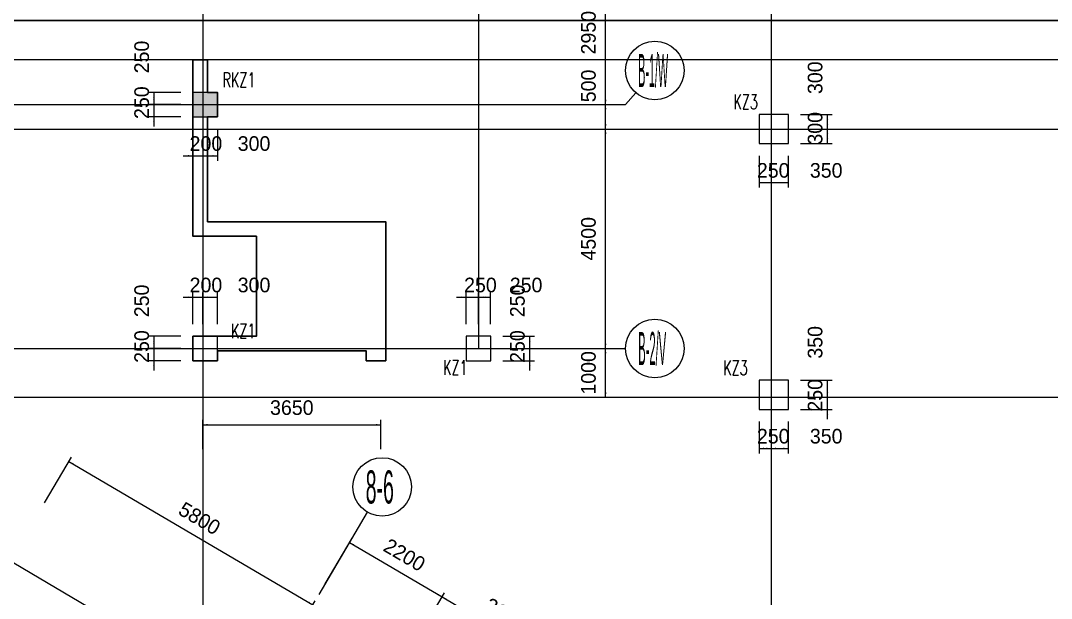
# Model space of a CAD drawing. Extents: x 19107 to 699106, y -67310 to 245688.
# Drawn here: x 595376 to 616499, y 191965 to 203810 of the extents above; entities that cross this region are included whole.
import ezdxf

# ---------------------------------------------------------------- set-up
doc = ezdxf.new("R2010")
doc.units = 0
doc.header["$LTSCALE"] = 100
doc.header["$MEASUREMENT"] = 0
for name, color, linetype in [('AXIS', 3, 'Continuous'), ('DIM', 3, 'Continuous'), ('DOTE', 253, 'Continuous'), ('HATCH', 254, 'Continuous'), ('L-AXIS', 3, 'Continuous')]:
    doc.layers.add(name, color=color, linetype=linetype)
doc.layers.add('Select Column Frame Position', color=7, linetype='Continuous', lineweight=0)
doc.styles.get("Standard").update_dxf_attribs({"font": 'standard'})
doc.styles.add('汉字', font='汉字')
doc.dimstyles.get("Standard").update_dxf_attribs({"dimtxt": 300, "dimasz": 100, "dimexe": 100, "dimexo": 250, "dimgap": 100, "dimtad": 0, "dimtoh": 1, "dimdec": 0, "dimdsep": 46, "dimcen": 0.09, "dimclrt": 7, "dimadec": 0, "dimazin": 0, "dimtfac": 1, "dimtdec": 4, "dimtofl": 0, "dimtmove": 0, "dimatfit": 3, "dimfxl": 1, "dimtolj": 1, "dimtzin": 0, "dimarcsym": 0})

# ---------------------------------------------------------------- blocks, each defined once
blk = doc.blocks.new('*D3911')
at = {"layer": 'L-AXIS', "color": 0, "linetype": 'ByBlock', "lineweight": -2}
for p, q in [((606419, 205038), (607463, 205038)), ((607363, 202088), (607363, 205038)), ((606419, 202088), (607463, 202088))]:
    blk.add_line(p, q, dxfattribs=at)
for points in [[(607363, 205038), (607380, 204938), (607347, 204938)], [(607363, 202088), (607347, 202188), (607380, 202188)]]:
    blk.add_solid(points, dxfattribs=at)
at = {"layer": 'L-AXIS', "color": 7, "linetype": 'Continuous', "lineweight": -2, "insert": (607013, 203563), "char_height": 300, "width": 775, "attachment_point": 5, "rotation": 90, "style": '汉字'}
blk.add_mtext('2950', dxfattribs=at)
blk = doc.blocks.new('_AXISO')
blk.add_circle((0, 0), 0.5)
blk = doc.blocks.new('*D2272')
at = {"layer": 'L-AXIS', "color": 0, "linetype": 'ByBlock', "lineweight": -2}
for p, q in [((601618, 192263), (602167, 193197)), ((602117, 193111), (604013, 191996)), ((603515, 191148), (604064, 192082))]:
    blk.add_line(p, q, dxfattribs=at)
for points in [[(602117, 193111), (602211, 193075), (602194, 193046)], [(604013, 191996), (603918, 192032), (603935, 192061)]]:
    blk.add_solid(points, dxfattribs=at)
at = {"layer": 'L-AXIS', "color": 7, "linetype": 'Continuous', "lineweight": -2, "insert": (603242, 192855), "char_height": 300, "width": 780, "attachment_point": 5, "rotation": 329.5454, "style": '汉字'}
blk.add_mtext('2200', dxfattribs=at)
blk = doc.blocks.new('*D950')
at = {"layer": 'L-AXIS', "color": 0, "linetype": 'ByBlock', "lineweight": -2}
for p, q in [((599108, 195021), (599108, 195624)), ((602758, 195021), (602758, 195624)), ((599108, 195524), (602758, 195524))]:
    blk.add_line(p, q, dxfattribs=at)
for points in [[(599108, 195524), (599208, 195541), (599208, 195508)], [(602758, 195524), (602658, 195508), (602658, 195541)]]:
    blk.add_solid(points, dxfattribs=at)
at = {"layer": 'L-AXIS', "color": 7, "linetype": 'Continuous', "lineweight": -2, "insert": (600933, 195874), "char_height": 300, "width": 775, "attachment_point": 5, "style": '汉字'}
blk.add_mtext('3650', dxfattribs=at)
blk = doc.blocks.new('*D4937')
at = {"layer": 'L-AXIS', "color": 0, "linetype": 'ByBlock', "lineweight": -2}
for p, q in [((595866, 193924), (596416, 194858)), ((596365, 194772), (601365, 191832)), ((600866, 190984), (601415, 191918))]:
    blk.add_line(p, q, dxfattribs=at)
for points in [[(596365, 194772), (596459, 194735), (596443, 194707)], [(601365, 191832), (601270, 191868), (601287, 191897)]]:
    blk.add_solid(points, dxfattribs=at)
at = {"layer": 'L-AXIS', "color": 7, "linetype": 'Continuous', "lineweight": -2, "insert": (599042, 193604), "char_height": 300, "width": 780, "attachment_point": 5, "rotation": 329.5454, "style": '汉字'}
blk.add_mtext('5800', dxfattribs=at)
blk = doc.blocks.new('*D309')
at = {"layer": 'L-AXIS', "color": 0, "linetype": 'ByBlock', "lineweight": -2}
for p, q in [((606419, 197088), (607463, 197088)), ((607363, 196088), (607363, 197088)), ((606419, 196088), (607463, 196088))]:
    blk.add_line(p, q, dxfattribs=at)
for points in [[(607363, 197088), (607380, 196988), (607347, 196988)], [(607363, 196088), (607347, 196188), (607380, 196188)]]:
    blk.add_solid(points, dxfattribs=at)
at = {"layer": 'L-AXIS', "color": 7, "linetype": 'Continuous', "lineweight": -2, "insert": (607013, 196588), "char_height": 300, "width": 690, "attachment_point": 5, "rotation": 90, "style": '汉字'}
blk.add_mtext('1000', dxfattribs=at)
blk = doc.blocks.new('*D3272')
at = {"layer": 'L-AXIS', "color": 0, "linetype": 'ByBlock', "lineweight": -2}
for p, q in [((603515, 191148), (604064, 192082)), ((604013, 191996), (606254, 190678)), ((605756, 189830), (606305, 190764))]:
    blk.add_line(p, q, dxfattribs=at)
for points in [[(604013, 191996), (604108, 191960), (604091, 191931)], [(606254, 190678), (606160, 190715), (606177, 190743)]]:
    blk.add_solid(points, dxfattribs=at)
at = {"layer": 'L-AXIS', "color": 7, "linetype": 'Continuous', "lineweight": -2, "insert": (605311, 191639), "char_height": 300, "width": 775, "attachment_point": 5, "rotation": 329.5454, "style": '汉字'}
blk.add_mtext('2600', dxfattribs=at)
blk = doc.blocks.new('*D3597')
at = {"layer": 'L-AXIS', "color": 0, "linetype": 'ByBlock', "lineweight": -2}
for p, q in [((606419, 201588), (607463, 201588)), ((607363, 197088), (607363, 201588)), ((606419, 197088), (607463, 197088))]:
    blk.add_line(p, q, dxfattribs=at)
for points in [[(607363, 201588), (607380, 201488), (607347, 201488)], [(607363, 197088), (607347, 197188), (607380, 197188)]]:
    blk.add_solid(points, dxfattribs=at)
at = {"layer": 'L-AXIS', "color": 7, "linetype": 'Continuous', "lineweight": -2, "insert": (607013, 199338), "char_height": 300, "width": 790, "attachment_point": 5, "rotation": 90, "style": '汉字'}
blk.add_mtext('4500', dxfattribs=at)
blk = doc.blocks.new('*D3938')
at = {"layer": 'L-AXIS', "color": 0, "linetype": 'ByBlock', "lineweight": -2}
for p, q in [((606419, 202088), (607463, 202088)), ((607363, 201588), (607363, 202088)), ((606419, 201588), (607463, 201588))]:
    blk.add_line(p, q, dxfattribs=at)
for points in [[(607363, 202088), (607380, 201988), (607347, 201988)], [(607363, 201588), (607347, 201688), (607380, 201688)]]:
    blk.add_solid(points, dxfattribs=at)
at = {"layer": 'L-AXIS', "color": 7, "linetype": 'Continuous', "lineweight": -2, "insert": (607013, 202471), "char_height": 300, "width": 566.67, "attachment_point": 5, "rotation": 90, "style": '汉字'}
blk.add_mtext('500', dxfattribs=at)
blk = doc.blocks.new('*D2277')
at = {"layer": 'DIM', "color": 0, "linetype": 'ByBlock', "lineweight": -2}
for p, q in [((610508, 195588), (610508, 194938)), ((610758, 195588), (610758, 194938)), ((610508, 195038), (610758, 195038))]:
    blk.add_line(p, q, dxfattribs=at)
for points in [[(610508, 195038), (610608, 195055), (610608, 195021)], [(610758, 195038), (610658, 195021), (610658, 195055)]]:
    blk.add_solid(points, dxfattribs=at)
at = {"layer": 'DIM', "color": 7, "linetype": 'Continuous', "lineweight": -2, "insert": (610798, 195288), "char_height": 300, "width": 566.67, "attachment_point": 5, "style": '汉字'}
blk.add_mtext('250', dxfattribs=at)
blk = doc.blocks.new('*D4976')
at = {"layer": 'DIM', "color": 0, "linetype": 'ByBlock', "lineweight": -2}
for p, q in [((610758, 195588), (610758, 194938)), ((611108, 195588), (611108, 194938)), ((610758, 195038), (611108, 195038))]:
    blk.add_line(p, q, dxfattribs=at)
for points in [[(610758, 195038), (610858, 195055), (610858, 195021)], [(611108, 195038), (611008, 195021), (611008, 195055)]]:
    blk.add_solid(points, dxfattribs=at)
at = {"layer": 'DIM', "color": 7, "linetype": 'Continuous', "lineweight": -2, "insert": (611884, 195288), "char_height": 300, "width": 566.67, "attachment_point": 5, "style": '汉字'}
blk.add_mtext('350', dxfattribs=at)
blk = doc.blocks.new('*D1490')
at = {"layer": 'DIM', "color": 0, "linetype": 'ByBlock', "lineweight": -2}
for p, q in [((611908, 195638), (611908, 196288)), ((611358, 196088), (612008, 196088)), ((611358, 195838), (612008, 195838))]:
    blk.add_line(p, q, dxfattribs=at)
for points in [[(611908, 196088), (611891, 196188), (611925, 196188)], [(611908, 195838), (611925, 195738), (611891, 195738)]]:
    blk.add_solid(points, dxfattribs=at)
at = {"layer": 'DIM', "color": 7, "linetype": 'Continuous', "lineweight": -2, "insert": (611658, 196128), "char_height": 300, "width": 566.67, "attachment_point": 5, "rotation": 90, "style": '汉字'}
blk.add_mtext('250', dxfattribs=at)
blk = doc.blocks.new('*D1844')
at = {"layer": 'DIM', "color": 0, "linetype": 'ByBlock', "lineweight": -2}
for p, q in [((611358, 196438), (612008, 196438)), ((611908, 196088), (611908, 196438)), ((611358, 196088), (612008, 196088))]:
    blk.add_line(p, q, dxfattribs=at)
for points in [[(611908, 196438), (611925, 196338), (611891, 196338)], [(611908, 196088), (611891, 196188), (611925, 196188)]]:
    blk.add_solid(points, dxfattribs=at)
at = {"layer": 'DIM', "color": 7, "linetype": 'Continuous', "lineweight": -2, "insert": (611658, 197214), "char_height": 300, "width": 566.67, "attachment_point": 5, "rotation": 90, "style": '汉字'}
blk.add_mtext('350', dxfattribs=at)
blk = doc.blocks.new('*D4827')
at = {"layer": 'DIM', "color": 0, "linetype": 'ByBlock', "lineweight": -2}
for p, q in [((598658, 197338), (598008, 197338)), ((598108, 197338), (598108, 197088)), ((598658, 197088), (598008, 197088))]:
    blk.add_line(p, q, dxfattribs=at)
for points in [[(598108, 197338), (598125, 197238), (598091, 197238)], [(598108, 197088), (598091, 197188), (598125, 197188)]]:
    blk.add_solid(points, dxfattribs=at)
at = {"layer": 'DIM', "color": 7, "linetype": 'Continuous', "lineweight": -2, "insert": (597858, 198064), "char_height": 300, "width": 566.67, "attachment_point": 5, "rotation": 90, "style": '汉字'}
blk.add_mtext('250', dxfattribs=at)
blk = doc.blocks.new('*D4865')
at = {"layer": 'DIM', "color": 0, "linetype": 'ByBlock', "lineweight": -2}
for p, q in [((598658, 197088), (598008, 197088)), ((598108, 197288), (598108, 196638)), ((598658, 196838), (598008, 196838))]:
    blk.add_line(p, q, dxfattribs=at)
for points in [[(598108, 197088), (598091, 197188), (598125, 197188)], [(598108, 196838), (598125, 196738), (598091, 196738)]]:
    blk.add_solid(points, dxfattribs=at)
at = {"layer": 'DIM', "color": 7, "linetype": 'Continuous', "lineweight": -2, "insert": (597858, 197128), "char_height": 300, "width": 566.67, "attachment_point": 5, "rotation": 90, "style": '汉字'}
blk.add_mtext('250', dxfattribs=at)
blk = doc.blocks.new('*D5186')
at = {"layer": 'DIM', "color": 0, "linetype": 'ByBlock', "lineweight": -2}
for p, q in [((598708, 198138), (599308, 198138)), ((598908, 197588), (598908, 198238)), ((599108, 197588), (599108, 198238))]:
    blk.add_line(p, q, dxfattribs=at)
for points in [[(598908, 198138), (598808, 198121), (598808, 198155)], [(599108, 198138), (599208, 198155), (599208, 198121)]]:
    blk.add_solid(points, dxfattribs=at)
at = {"layer": 'DIM', "color": 7, "linetype": 'Continuous', "lineweight": -2, "insert": (599173, 198388), "char_height": 300, "width": 566.67, "attachment_point": 5, "style": '汉字'}
blk.add_mtext('200', dxfattribs=at)
blk = doc.blocks.new('*D2878')
at = {"layer": 'DIM', "color": 0, "linetype": 'ByBlock', "lineweight": -2}
for p, q in [((599108, 197588), (599108, 198238)), ((599108, 198138), (599408, 198138)), ((599408, 197588), (599408, 198238))]:
    blk.add_line(p, q, dxfattribs=at)
for points in [[(599108, 198138), (599208, 198155), (599208, 198121)], [(599408, 198138), (599308, 198121), (599308, 198155)]]:
    blk.add_solid(points, dxfattribs=at)
at = {"layer": 'DIM', "color": 7, "linetype": 'Continuous', "lineweight": -2, "insert": (600159, 198388), "char_height": 300, "width": 566.67, "attachment_point": 5, "style": '汉字'}
blk.add_mtext('300', dxfattribs=at)
blk = doc.blocks.new('*D408')
at = {"layer": 'DIM', "color": 0, "linetype": 'ByBlock', "lineweight": -2}
for p, q in [((610508, 201038), (610508, 200388)), ((610758, 201038), (610758, 200388)), ((610508, 200488), (610758, 200488))]:
    blk.add_line(p, q, dxfattribs=at)
for points in [[(610508, 200488), (610608, 200505), (610608, 200471)], [(610758, 200488), (610658, 200471), (610658, 200505)]]:
    blk.add_solid(points, dxfattribs=at)
at = {"layer": 'DIM', "color": 7, "linetype": 'Continuous', "lineweight": -2, "insert": (610798, 200738), "char_height": 300, "width": 566.67, "attachment_point": 5, "style": '汉字'}
blk.add_mtext('250', dxfattribs=at)
blk = doc.blocks.new('*D770')
at = {"layer": 'DIM', "color": 0, "linetype": 'ByBlock', "lineweight": -2}
for p, q in [((610758, 201038), (610758, 200388)), ((611108, 201038), (611108, 200388)), ((610758, 200488), (611108, 200488))]:
    blk.add_line(p, q, dxfattribs=at)
for points in [[(610758, 200488), (610858, 200505), (610858, 200471)], [(611108, 200488), (611008, 200471), (611008, 200505)]]:
    blk.add_solid(points, dxfattribs=at)
at = {"layer": 'DIM', "color": 7, "linetype": 'Continuous', "lineweight": -2, "insert": (611884, 200738), "char_height": 300, "width": 566.67, "attachment_point": 5, "style": '汉字'}
blk.add_mtext('350', dxfattribs=at)
blk = doc.blocks.new('*D1095')
at = {"layer": 'DIM', "color": 0, "linetype": 'ByBlock', "lineweight": -2}
for p, q in [((611358, 201588), (612008, 201588)), ((611908, 201288), (611908, 201588)), ((611358, 201288), (612008, 201288))]:
    blk.add_line(p, q, dxfattribs=at)
for points in [[(611908, 201588), (611925, 201488), (611891, 201488)], [(611908, 201288), (611891, 201388), (611925, 201388)]]:
    blk.add_solid(points, dxfattribs=at)
at = {"layer": 'DIM', "color": 7, "linetype": 'Continuous', "lineweight": -2, "insert": (611658, 201603), "char_height": 300, "width": 566.67, "attachment_point": 5, "rotation": 90, "style": '汉字'}
blk.add_mtext('300', dxfattribs=at)
blk = doc.blocks.new('*D4098')
at = {"layer": 'DIM', "color": 0, "linetype": 'ByBlock', "lineweight": -2}
for p, q in [((611358, 201888), (612008, 201888)), ((611908, 201588), (611908, 201888)), ((611358, 201588), (612008, 201588))]:
    blk.add_line(p, q, dxfattribs=at)
for points in [[(611908, 201888), (611925, 201788), (611891, 201788)], [(611908, 201588), (611891, 201688), (611925, 201688)]]:
    blk.add_solid(points, dxfattribs=at)
at = {"layer": 'DIM', "color": 7, "linetype": 'Continuous', "lineweight": -2, "insert": (611658, 202639), "char_height": 300, "width": 566.67, "attachment_point": 5, "rotation": 90, "style": '汉字'}
blk.add_mtext('300', dxfattribs=at)
blk = doc.blocks.new('*D4275')
at = {"layer": 'DIM', "color": 0, "linetype": 'ByBlock', "lineweight": -2}
for p, q in [((604308, 198138), (604958, 198138)), ((604508, 197588), (604508, 198238)), ((604758, 197588), (604758, 198238))]:
    blk.add_line(p, q, dxfattribs=at)
for points in [[(604508, 198138), (604408, 198121), (604408, 198155)], [(604758, 198138), (604858, 198155), (604858, 198121)]]:
    blk.add_solid(points, dxfattribs=at)
at = {"layer": 'DIM', "color": 7, "linetype": 'Continuous', "lineweight": -2, "insert": (604798, 198388), "char_height": 300, "width": 566.67, "attachment_point": 5, "style": '汉字'}
blk.add_mtext('250', dxfattribs=at)
blk = doc.blocks.new('*D4306')
at = {"layer": 'DIM', "color": 0, "linetype": 'ByBlock', "lineweight": -2}
for p, q in [((604758, 197588), (604758, 198238)), ((604758, 198138), (605008, 198138)), ((605008, 197588), (605008, 198238))]:
    blk.add_line(p, q, dxfattribs=at)
for points in [[(604758, 198138), (604858, 198155), (604858, 198121)], [(605008, 198138), (604908, 198121), (604908, 198155)]]:
    blk.add_solid(points, dxfattribs=at)
at = {"layer": 'DIM', "color": 7, "linetype": 'Continuous', "lineweight": -2, "insert": (605734, 198388), "char_height": 300, "width": 566.67, "attachment_point": 5, "style": '汉字'}
blk.add_mtext('250', dxfattribs=at)
blk = doc.blocks.new('*D4632')
at = {"layer": 'DIM', "color": 0, "linetype": 'ByBlock', "lineweight": -2}
for p, q in [((605258, 197088), (605908, 197088)), ((605808, 196638), (605808, 197288)), ((605258, 196838), (605908, 196838))]:
    blk.add_line(p, q, dxfattribs=at)
for points in [[(605808, 197088), (605791, 197188), (605825, 197188)], [(605808, 196838), (605825, 196738), (605791, 196738)]]:
    blk.add_solid(points, dxfattribs=at)
at = {"layer": 'DIM', "color": 7, "linetype": 'Continuous', "lineweight": -2, "insert": (605558, 197128), "char_height": 300, "width": 566.67, "attachment_point": 5, "rotation": 90, "style": '汉字'}
blk.add_mtext('250', dxfattribs=at)
blk = doc.blocks.new('*D2632')
at = {"layer": 'DIM', "color": 0, "linetype": 'ByBlock', "lineweight": -2}
for p, q in [((605258, 197338), (605908, 197338)), ((605808, 197088), (605808, 197338)), ((605258, 197088), (605908, 197088))]:
    blk.add_line(p, q, dxfattribs=at)
for points in [[(605808, 197338), (605825, 197238), (605791, 197238)], [(605808, 197088), (605791, 197188), (605825, 197188)]]:
    blk.add_solid(points, dxfattribs=at)
at = {"layer": 'DIM', "color": 7, "linetype": 'Continuous', "lineweight": -2, "insert": (605558, 198064), "char_height": 300, "width": 566.67, "attachment_point": 5, "rotation": 90, "style": '汉字'}
blk.add_mtext('250', dxfattribs=at)
blk = doc.blocks.new('*D443')
at = {"layer": 'DIM', "color": 0, "linetype": 'ByBlock', "lineweight": -2}
for p, q in [((598658, 202338), (598008, 202338)), ((598108, 202338), (598108, 202088)), ((598658, 202088), (598008, 202088))]:
    blk.add_line(p, q, dxfattribs=at)
for points in [[(598108, 202338), (598125, 202238), (598091, 202238)], [(598108, 202088), (598091, 202188), (598125, 202188)]]:
    blk.add_solid(points, dxfattribs=at)
at = {"layer": 'DIM', "color": 7, "linetype": 'Continuous', "lineweight": -2, "insert": (597858, 203064), "char_height": 300, "width": 566.67, "attachment_point": 5, "rotation": 90, "style": '汉字'}
blk.add_mtext('250', dxfattribs=at)
blk = doc.blocks.new('*D763')
at = {"layer": 'DIM', "color": 0, "linetype": 'ByBlock', "lineweight": -2}
for p, q in [((598108, 202288), (598108, 201638)), ((598658, 202088), (598008, 202088)), ((598658, 201838), (598008, 201838))]:
    blk.add_line(p, q, dxfattribs=at)
for points in [[(598108, 202088), (598091, 202188), (598125, 202188)], [(598108, 201838), (598125, 201738), (598091, 201738)]]:
    blk.add_solid(points, dxfattribs=at)
at = {"layer": 'DIM', "color": 7, "linetype": 'Continuous', "lineweight": -2, "insert": (597858, 202128), "char_height": 300, "width": 566.67, "attachment_point": 5, "rotation": 90, "style": '汉字'}
blk.add_mtext('250', dxfattribs=at)
blk = doc.blocks.new('*D1124')
at = {"layer": 'DIM', "color": 0, "linetype": 'ByBlock', "lineweight": -2}
for p, q in [((598908, 201588), (598908, 200938)), ((599108, 201588), (599108, 200938)), ((598708, 201038), (599308, 201038))]:
    blk.add_line(p, q, dxfattribs=at)
for points in [[(598908, 201038), (598808, 201021), (598808, 201055)], [(599108, 201038), (599208, 201055), (599208, 201021)]]:
    blk.add_solid(points, dxfattribs=at)
at = {"layer": 'DIM', "color": 7, "linetype": 'Continuous', "lineweight": -2, "insert": (599173, 201288), "char_height": 300, "width": 566.67, "attachment_point": 5, "style": '汉字'}
blk.add_mtext('200', dxfattribs=at)
blk = doc.blocks.new('*D4089')
at = {"layer": 'DIM', "color": 0, "linetype": 'ByBlock', "lineweight": -2}
for p, q in [((599108, 201588), (599108, 200938)), ((599408, 201588), (599408, 200938)), ((599108, 201038), (599408, 201038))]:
    blk.add_line(p, q, dxfattribs=at)
for points in [[(599108, 201038), (599208, 201055), (599208, 201021)], [(599408, 201038), (599308, 201021), (599308, 201055)]]:
    blk.add_solid(points, dxfattribs=at)
at = {"layer": 'DIM', "color": 7, "linetype": 'Continuous', "lineweight": -2, "insert": (600159, 201288), "char_height": 300, "width": 566.67, "attachment_point": 5, "style": '汉字'}
blk.add_mtext('300', dxfattribs=at)
blk = doc.blocks.new('后浇带现场')
at = {"color": 6, "lineweight": 30}
for points in [[(775670, 730852), (815757, 730852), (815757, 721630), (841315, 721630)], [(775507, 730049), (814957, 730052), (814957, 720830), (841315, 720830)]]:
    blk.add_lwpolyline(points, dxfattribs=at)

msp = doc.modelspace()

# ---------------------------------------------------------------- hatches: boundary and pattern name
at = {"layer": 'HATCH'}
msp.add_hatch(color=256, dxfattribs=at).paths.add_polyline_path([(598908.1, 201837.9), (599408.1, 201837.9), (599408.1, 202337.9), (598908.1, 202337.9)], flags=0)

# ---------------------------------------------------------------- linework, layer by layer
at = {"color": 3, "lineweight": 30}
msp.add_lwpolyline([(599208.1, 203007.5), (598908.1, 203007.5), (598908.1, 199387.9), (600208.1, 199387.9), (600208.1, 197337.9), (598908.1, 197337.9), (598908.1, 196837.9), (599408.1, 196837.9), (599408.1, 197037.9), (602458.1, 197037.9), (602458.1, 196837.9), (602858.1, 196837.9), (602858.1, 199687.9), (599208.1, 199687.9), (599208.1, 201837.9), (599408.1, 201837.9), (599408.1, 202337.9), (599208.1, 202337.9), (599208, 203007.5)], dxfattribs=at)
at = {"layer": 'DOTE'}
for p, q in [((599108.1, 238913.1), (599108.1, 190087.9)), ((604758.1, 234260.7), (604758.1, 197087.9)), ((610758.1, 215920.3), (610758.1, 184587.9)), ((585258.1, 202087.9), (606169.5, 202087.9)), ((545881.1, 201587.9), (664518.6, 201587.9)), ((585258.1, 197087.9), (606169.5, 197087.9)), ((534043.3, 196087.9), (664518.6, 196087.9)), ((591333.7, 194985.1), (636237, 168582.9))]:
    msp.add_line(p, q, dxfattribs=at)
at = {"layer": 'L-AXIS'}
for p, q in [((607771.5, 202087.9), (607981, 202332.4)), ((606169.5, 202087.9), (607771.5, 202087.9)), ((606169.5, 197087.9), (607771.5, 197087.9)), ((601491.3, 192047.6), (602482, 193732.4))]:
    msp.add_line(p, q, dxfattribs=at)
at = {"layer": 'Select Column Frame Position', "color": 7, "linetype": 'Continuous', "lineweight": -3}
for points in [[(598908.1, 201837.9), (599408.1, 201837.9), (599408.1, 202337.9), (598908.1, 202337.9), (598908.1, 201837.9)], [(610508.1, 201287.9), (611108.1, 201287.9), (611108.1, 201887.9), (610508.1, 201887.9), (610508.1, 201287.9)], [(598908.1, 196837.9), (599408.1, 196837.9), (599408.1, 197337.9), (598908.1, 197337.9), (598908.1, 196837.9)], [(604508.1, 196837.9), (605008.1, 196837.9), (605008.1, 197337.9), (604508.1, 197337.9), (604508.1, 196837.9)], [(610508.1, 195837.9), (611108.1, 195837.9), (611108.1, 196437.9), (610508.1, 196437.9), (610508.1, 195837.9)]]:
    msp.add_lwpolyline(points, dxfattribs=at)

# ---------------------------------------------------------------- block references
at = {"color": 3, "lineweight": 30}
msp.add_blockref('后浇带现场', (-182998.7, -527042.1), dxfattribs=at)
at = {"layer": 'AXIS'}
ref = msp.add_blockref('_AXISO', (602786.1, 194249.6), dxfattribs=dict(at, xscale=1200.000000000114, yscale=1200, rotation=359.9996457873818))
ref.add_attrib('A', '8-6', (602446.7, 193910.2), dxfattribs={"height": 678.82, "style": '汉字', "width": 0.440678})
at = {"layer": 'L-AXIS'}
ref = msp.add_blockref('_AXISO', (608371.5, 202787.9), dxfattribs=dict(at, xscale=1199.999999999997, yscale=1200, rotation=359.9996457873818))
ref.add_attrib('A', 'B-1/W', (608032, 202448.5), dxfattribs={"height": 678.82, "style": '汉字', "width": 0.242991})
ref = msp.add_blockref('_AXISO', (608371.5, 197087.9), dxfattribs=dict(at, xscale=1199.999999999997, yscale=1200, rotation=359.9996457873818))
ref.add_attrib('A', 'B-2/V', (608032, 196748.5), dxfattribs={"height": 678.82, "style": '汉字', "width": 0.252427})

# ---------------------------------------------------------------- texts
at = {"color": 150, "linetype": 'Continuous', "lineweight": -3, "width": 0.7}
msp.add_text('RKZ1', height=300, dxfattribs=at).set_placement((599514.1, 202444))
at = {"color": 200, "linetype": 'Continuous', "lineweight": -3, "width": 0.7}
for s, p in [('KZ3', (609983.5, 201994)), ('KZ1', (599686.2, 197296.6)), ('KZ1', (604033.5, 196545.4)), ('KZ3', (609775, 196544))]:
    msp.add_text(s, height=300, dxfattribs=at).set_placement(p)

# ---------------------------------------------------------------- dimensions: what is measured, and where the dimension line sits
at = {"layer": 'DIM', "color": 200}
for p1, p2, distance, picture, middle in [((598908.1, 202337.9), (598908.1, 202087.9), -800, '*D443', (597858.1, 202556)), ((611108.1, 201587.9), (611108.1, 201887.9), -800, '*D4098', (611658.1, 202106)), ((598908.1, 202087.9), (598908.1, 201837.9), -800, '*D763', (597858.1, 201619.9)), ((598908.1, 201837.9), (599108.1, 201837.9), -800, '*D1124', (598690, 201287.9)), ((599108.1, 201837.9), (599408.1, 201837.9), -800, '*D4089', (599626.1, 201287.9)), ((611108.1, 201287.9), (611108.1, 201587.9), -800, '*D1095', (611658.1, 201069.9)), ((610508.1, 201287.9), (610758.1, 201287.9), -800, '*D408', (610290, 200737.9)), ((610758.1, 201287.9), (611108.1, 201287.9), -800, '*D770', (611326.1, 200737.9)), ((598908.1, 197337.9), (599108.1, 197337.9), 800, '*D5186', (598690, 198387.9)), ((599108.1, 197337.9), (599408.1, 197337.9), 800, '*D2878', (599626.1, 198387.9)), ((604508.1, 197337.9), (604758.1, 197337.9), 800, '*D4275', (604290, 198387.9)), ((604758.1, 197337.9), (605008.1, 197337.9), 800, '*D4306', (605226.1, 198387.9)), ((598908.1, 197337.9), (598908.1, 197087.9), -800, '*D4827', (597858.1, 197556)), ((605008.1, 197087.9), (605008.1, 197337.9), -800, '*D2632', (605558.1, 197556)), ((611108.1, 196087.9), (611108.1, 196437.9), -800, '*D1844', (611658.1, 196656)), ((598908.1, 197087.9), (598908.1, 196837.9), -800, '*D4865', (597858.1, 196619.9)), ((605008.1, 196837.9), (605008.1, 197087.9), -800, '*D4632', (605558.1, 196619.9)), ((611108.1, 195837.9), (611108.1, 196087.9), -800, '*D1490', (611658.1, 195619.9)), ((610508.1, 195837.9), (610758.1, 195837.9), -800, '*D2277', (610290, 195287.9)), ((610758.1, 195837.9), (611108.1, 195837.9), -800, '*D4976', (611326.1, 195287.9))]:
    dim = msp.add_aligned_dim(p1=p1, p2=p2, distance=distance, dimstyle='Standard', dxfattribs=at)
    dim.commit()
    dim.dimension.update_dxf_attribs({"geometry": picture, "text_midpoint": middle})
at = {"layer": 'L-AXIS'}
for base, p1, p2, angle, picture, middle in [((607363.2, 205037.9), (606169.5, 202087.9), (606169.5, 205037.9), 90, '*D3911', (607013.2, 203562.9)), ((607363.2, 202087.9), (606169.5, 201587.9), (606169.5, 202087.9), 90, '*D3938', (607013.2, 201837.9)), ((607363.2, 201587.9), (606169.5, 197087.9), (606169.5, 201587.9), 90, '*D3597', (607013.2, 199337.9)), ((607363.2, 197087.9), (606169.5, 196087.9), (606169.5, 197087.9), 90, '*D309', (607013.2, 196587.9)), ((601364.6, 191832.1), (595739.5, 193708.3), (600739.3, 190768.5), 329.54537, '*D4937', (599042.1, 193603.7)), ((604013.1, 191996), (601491.3, 192047.6), (603387.8, 190932.5), 329.54537, '*D2272', (603242.3, 192855.3)), ((606254.4, 190678.2), (603387.8, 190932.5), (605629.1, 189614.7), 329.54537, '*D3272', (605311.2, 191638.8))]:
    dim = msp.add_linear_dim(base=base, p1=p1, p2=p2, angle=angle, dimstyle='Standard', dxfattribs=at)
    dim.commit()
    dim.dimension.update_dxf_attribs({"geometry": picture, "text_midpoint": middle})
dim = msp.add_linear_dim(base=(602758.1, 195524.3), p1=(599108.1, 194771.2), p2=(602758.1, 194771.2), dimstyle='Standard', dxfattribs=at)
dim.commit()
dim.dimension.update_dxf_attribs({"geometry": '*D950', "text_midpoint": (600933.1, 195874.3)})

doc.saveas('drawing.dxf')
